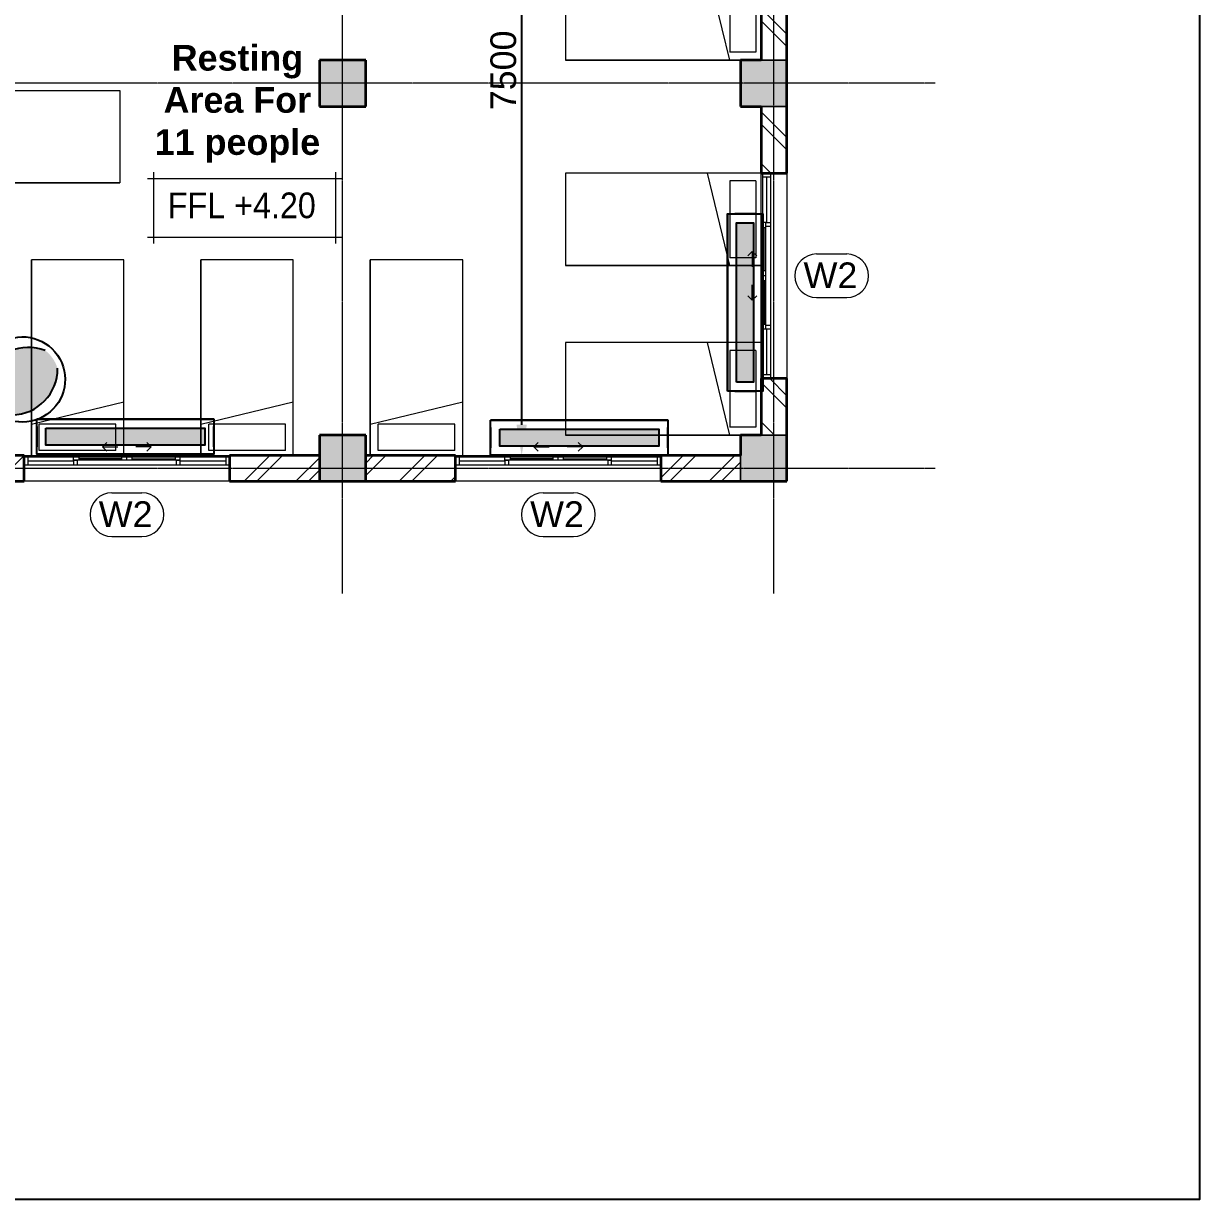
# Model space of a CAD drawing. Header units: millimetres. Extents: x -22696 to 333987, y -7117 to 2643871.
# Drawn here: x 41652 to 53102, y -7117 to 4331 of the extents above; entities that cross this region are included whole.
import ezdxf
from ezdxf.enums import TextEntityAlignment as Align

# ---------------------------------------------------------------- set-up
doc = ezdxf.new("R2010")
doc.units = ezdxf.units.MM
doc.linetypes.add('Grid Line', pattern=[22.224999999999994, 12.7, -3.174999999999999, 3.174999999999999, -3.174999999999999])
for name, color, linetype, lineweight in [('A_Center_Line', 7, 'Continuous', 9), ('A_Col_Ele', 7, 'Continuous', 18), ('A_Col_Sec', 7, 'Continuous', 35), ('A_Dim1', 7, 'Continuous', 9), ('A_Furniture', 7, 'Continuous', 9), ('A_Text2_5', 7, 'Continuous', 9), ('A_Wall_Ele', 7, 'Continuous', 9), ('A_Wall_Plan', 7, 'Continuous', 35), ('A_Wall_Sec', 7, 'Continuous', 35), ('A_Window_Ele', 7, 'Continuous', 9), ('A_Window_Plan', 7, 'Continuous', 18), ('A_Window_tag', 7, 'Continuous', 9), ('Z-046-A_SPOT_ELEV', 7, 'Continuous', 9)]:
    doc.layers.add(name, color=color, linetype=linetype, lineweight=lineweight)
doc.layers.add('proposed-street-light', color=10, linetype='Continuous')
doc.layers.add('TMS122-2X28', color=241, linetype='Continuous')
doc.styles.add('Arial', font='arial.ttf', dxfattribs={"height": 250})
doc.styles.add('Arial_6', font='arial.ttf', dxfattribs={"width": 0.9, "height": 250})
doc.styles.add('Arial_B', font='arialbd.ttf', dxfattribs={"height": 249.9999999999997})
doc.styles.add('RS', font='romans.shx')
doc.dimstyles.new('MM_Diagonal_-_2_5mm_Arial', dxfattribs={"dimscale": 304.8, "dimtxt": 255.0648499892426, "dimasz": 0.9842519685039368, "dimexe": 0.7874015748031494, "dimexo": 0.4921259842519684, "dimgap": 0.1640419947506562, "dimtad": 1, "dimdec": 0, "dimzin": 0, "dimdsep": 46, "dimtxsty": 'Arial', "dimsah": 1, "dimcen": 0.09, "dimazin": 0, "dimtfac": 1, "dimtdec": 4, "dimtix": 1, "dimtmove": 0, "dimatfit": 3, "dimfxl": 0, "dimtvp": 1, "dimtolj": 1, "dimtzin": 0, "dimarcsym": 0})

# ---------------------------------------------------------------- blocks, each defined once
blk = doc.blocks.new('Furniture_Bed_3 - 1372x1905x355mm-Double-552319-01-First Floor')
at = {"layer": 'A_Furniture'}
for p, q in [((-178.5114754098047, 906.9049180328194), (-178.5114754098047, -998.0950819671991)), ((-178.5114754098019, 906.9049180328238), (-178.5114754098019, -998.0950819672014)), ((-102.3114754098302, 856.1049180327972), (-102.3114754098302, 602.1049180328027)), ((-102.3114754098302, 856.1049180327972), (645.2885245901823, 856.1049180327972)), ((645.2885245901823, 856.1049180327972), (645.2885245901823, 602.1049180328027)), ((721.4885245901667, -998.0950819671991), (721.4885245901667, 906.9049180328194)), ((721.4885245901961, 906.9049180328238), (721.4885245901961, -998.0950819672014)), ((721.4885245901961, 602.1049180328027), (-178.5114754098019, 384.18259943309)), ((-102.3114754098302, 602.1049180328027), (645.2885245901823, 602.1049180328027)), ((-178.5114754098047, -998.0950819671991), (721.4885245901667, -998.0950819671991)), ((-178.5114754098019, -998.0950819672014), (721.4885245901961, -998.0950819672014))]:
    blk.add_line(p, q, dxfattribs=at)
blk = doc.blocks.new('Furniture_Bed_3 - 1372x1905x355mm-Double-V6-01-First Floor')
at = {"layer": 'A_Furniture'}
for p, q in [((-178.5114754098047, 906.9049180328194), (-178.5114754098047, -998.0950819671991)), ((-178.5114754098019, 906.9049180328238), (-178.5114754098019, -998.0950819672014)), ((-102.3114754098302, 856.1049180327972), (-102.3114754098302, 602.1049180328027)), ((-102.3114754098302, 856.1049180327972), (645.2885245901823, 856.1049180327972)), ((645.2885245901823, 856.1049180327972), (645.2885245901823, 602.1049180328027)), ((721.4885245901667, -998.0950819671991), (721.4885245901667, 706.9049180328489)), ((721.4885245901961, 706.904918032845), (721.4885245901961, -998.0950819672014)), ((721.4885245901961, 602.1049180328027), (-178.5114754098019, 384.18259943309)), ((-102.3114754098302, 602.1049180328027), (645.2885245901823, 602.1049180328027)), ((-178.5114754098047, -998.0950819671991), (721.4885245901667, -998.0950819671991)), ((-178.5114754098019, -998.0950819672014), (721.4885245901961, -998.0950819672014))]:
    blk.add_line(p, q, dxfattribs=at)
blk = doc.blocks.new('Furniture_Bed_3 - 1372x1905x355mm-Double-553782-01-First Floor')
at = {"layer": 'A_Furniture'}
for p, q in [((-178.5114754098047, 998.0950819671991), (721.4885245901667, 998.0950819671991)), ((-178.5114754098047, -906.9049180328194), (-178.5114754098047, 998.0950819671991)), ((-178.5114754098019, 998.0950819672014), (721.4885245901961, 998.0950819672014)), ((-178.5114754098019, -906.9049180328238), (-178.5114754098019, 998.0950819672014)), ((721.4885245901667, 998.0950819671991), (721.4885245901667, -906.9049180328194)), ((721.4885245901961, -906.9049180328238), (721.4885245901961, 998.0950819672014)), ((721.4885245901961, -602.1049180328027), (-178.511475409802, -384.1825994330899)), ((-102.3114754098302, -602.1049180328027), (645.2885245901823, -602.1049180328027)), ((-102.3114754098302, -856.1049180327972), (-102.3114754098302, -602.1049180328027)), ((645.2885245901823, -856.1049180327972), (645.2885245901823, -602.1049180328027)), ((-102.3114754098302, -856.1049180327972), (645.2885245901823, -856.1049180327972))]:
    blk.add_line(p, q, dxfattribs=at)
blk = doc.blocks.new('MM_Aluminum Sliding window with top fix glass _3x1 Opening_ - W2-532318-01-First Floor')
at = {"layer": 'A_Window_Ele'}
for p, q in [((-237.5518420339657, 210.8266160090145), (-195.1254351627724, 253.2530228802073)), ((237.55184203395, 210.8266160090145), (195.1254351627572, 253.2530228802068)), ((-237.5518420339657, 210.8266160090145), (-195.1254351627731, 168.4002091378213)), ((-237.5518420339657, 210.8266160090145), (-87.55184203396581, 210.8266160090145)), ((237.55184203395, 210.8266160090145), (87.55184203394994, 210.8266160090145)), ((237.55184203395, 210.8266160090145), (195.1254351627574, 168.4002091378213)), ((-518.9999999999868, 110.0000000007802), (-961.9999999999701, 110.0000000007802)), ((-961.9999999999701, 35.00000000076314), (-518.9999999999868, 35.00000000076314)), ((-480.9999999999752, 35.00000000076314), (480.9999999999538, 35.00000000076314)), ((-50.00000000000954, 110.0000000007802), (-469.0000000000066, 110.0000000007802)), ((468.9999999999908, 110.0000000007802), (49.99999999999371, 110.0000000007802)), ((961.999999999975, 110.0000000007802), (518.9999999999922, 110.0000000007802)), ((518.9999999999574, 35.00000000076314), (961.999999999975, 35.00000000076314))]:
    blk.add_line(p, q, dxfattribs=at)
at = {"layer": 'A_Window_Plan'}
for p, q in [((-961.9999999999701, 110.0000000007802), (-1000.000000000008, 110.0000000007802)), ((-1000.000000000008, 35.00000000076314), (-961.9999999999701, 35.00000000076314)), ((-961.9999999999701, 35.00000000076314), (-961.9999999999701, 110.0000000007802)), ((-961.9999999999701, 72.50000000078559), (-518.9999999999868, 72.50000000078559)), ((-518.9999999999868, 78.75000000094266), (-518.9999999999868, 110.0000000007802)), ((-469.0000000000066, 110.0000000007802), (-518.9999999999868, 110.0000000007802)), ((-469.0000000000066, 80.00000000096966), (-518.9999999999868, 80.00000000096966)), ((-480.9999999999752, 78.75000000094266), (-518.9999999999868, 78.75000000094266)), ((-518.9999999999868, 78.75000000094266), (-518.9999999999868, 35.00000000076314)), ((-518.9999999999868, 35.00000000076314), (-480.9999999999752, 35.00000000076314)), ((-480.9999999999752, 35.00000000076314), (-480.9999999999752, 78.75000000094266)), ((-469.0000000000066, 110.0000000007802), (-469.0000000000066, 80.00000000096966)), ((-50.00000000000954, 95.00000000093901), (-469.0000000000066, 95.00000000093901)), ((-50.00000000000954, 80.00000000096966), (-469.0000000000066, 80.00000000096966)), ((-50.00000000000954, 80.00000000096966), (-50.00000000000954, 110.0000000007802)), ((49.99999999999371, 110.0000000007802), (-50.00000000000954, 110.0000000007802)), ((49.99999999999371, 80.00000000096966), (-50.00000000000954, 80.00000000096966)), ((-7.918465882994496e-12, 80.00000000096966), (-7.918465882994496e-12, 110.0000000007802)), ((49.99999999999371, 80.00000000096966), (49.99999999999371, 110.0000000007802)), ((49.99999999999371, 95.00000000092021), (468.9999999999908, 95.00000000092021)), ((468.9999999999908, 80.00000000096966), (49.99999999999371, 80.00000000096966)), ((468.9999999999908, 110.0000000007802), (468.9999999999908, 80.00000000096966)), ((518.9999999999922, 110.0000000007802), (468.9999999999908, 110.0000000007802)), ((518.9999999999922, 80.00000000096966), (468.9999999999908, 80.00000000096966)), ((518.9999999999574, 78.75000000094266), (480.9999999999538, 78.75000000094266)), ((480.9999999999538, 78.75000000094266), (480.9999999999538, 35.00000000076314)), ((480.9999999999538, 35.00000000076314), (518.9999999999574, 35.00000000076314)), ((518.9999999999922, 80.00000000096966), (518.9999999999922, 110.0000000007802)), ((518.9999999999574, 35.00000000076314), (518.9999999999574, 78.75000000094266)), ((518.9999999999574, 72.50000000083945), (961.999999999975, 72.50000000083945)), ((961.999999999975, 110.0000000007802), (961.999999999975, 35.00000000076314)), ((999.999999999992, 110.0000000007802), (961.999999999975, 110.0000000007802)), ((961.999999999975, 35.00000000076314), (999.9999999999923, 35.00000000076314))]:
    blk.add_line(p, q, dxfattribs=at)
blk = doc.blocks.new('MM_Aluminum Sliding window with top fix glass _3x1 Opening_ - W2-556447-01-First Floor')
at = {"layer": 'A_Window_Ele'}
for p, q in [((-961.9999999999701, -35.00000000076314), (-518.9999999999868, -35.00000000076314)), ((-518.9999999999868, -110.0000000007802), (-961.9999999999701, -110.0000000007802)), ((-480.9999999999752, -35.00000000076314), (480.9999999999538, -35.00000000076314)), ((-50.00000000000954, -110.0000000007802), (-469.0000000000066, -110.0000000007802)), ((468.9999999999908, -110.0000000007802), (49.99999999999371, -110.0000000007802)), ((518.9999999999574, -35.00000000076314), (961.999999999975, -35.00000000076314)), ((961.999999999975, -110.0000000007802), (518.9999999999922, -110.0000000007802)), ((-237.5518420339657, -210.8266160090145), (-195.1254351627731, -168.4002091378213)), ((-237.5518420339657, -210.8266160090145), (-195.1254351627724, -253.2530228802073)), ((-237.5518420339657, -210.8266160090145), (-87.55184203396581, -210.8266160090145)), ((237.55184203395, -210.8266160090145), (87.55184203394994, -210.8266160090145)), ((237.55184203395, -210.8266160090145), (195.1254351627574, -168.4002091378213)), ((237.55184203395, -210.8266160090145), (195.1254351627572, -253.2530228802068))]:
    blk.add_line(p, q, dxfattribs=at)
at = {"layer": 'A_Window_Plan'}
for p, q in [((-1000.000000000008, -35.00000000076314), (-961.9999999999701, -35.00000000076314)), ((-961.9999999999701, -110.0000000007802), (-1000.000000000008, -110.0000000007802)), ((-961.9999999999701, -35.00000000076314), (-961.9999999999701, -110.0000000007802)), ((-961.9999999999701, -72.50000000078559), (-518.9999999999868, -72.50000000078559)), ((-518.9999999999868, -35.00000000076314), (-480.9999999999752, -35.00000000076314)), ((-518.9999999999868, -78.75000000094266), (-518.9999999999868, -35.00000000076314)), ((-518.9999999999868, -78.75000000094266), (-518.9999999999868, -110.0000000007802)), ((-480.9999999999752, -78.75000000094266), (-518.9999999999868, -78.75000000094266)), ((-469.0000000000066, -80.00000000096966), (-518.9999999999868, -80.00000000096966)), ((-469.0000000000066, -110.0000000007802), (-518.9999999999868, -110.0000000007802)), ((-480.9999999999752, -35.00000000076314), (-480.9999999999752, -78.75000000094266)), ((-50.00000000000954, -80.00000000096966), (-469.0000000000066, -80.00000000096966)), ((-469.0000000000066, -110.0000000007802), (-469.0000000000066, -80.00000000096966)), ((-50.00000000000954, -95.00000000093901), (-469.0000000000066, -95.00000000093901)), ((-50.00000000000954, -80.00000000096966), (-50.00000000000954, -110.0000000007802)), ((49.99999999999371, -80.00000000096966), (-50.00000000000954, -80.00000000096966)), ((49.99999999999371, -110.0000000007802), (-50.00000000000954, -110.0000000007802)), ((-7.918465882994496e-12, -80.00000000096966), (-7.918465882994496e-12, -110.0000000007802)), ((49.99999999999371, -80.00000000096966), (49.99999999999371, -110.0000000007802)), ((468.9999999999908, -80.00000000096966), (49.99999999999371, -80.00000000096966)), ((49.99999999999371, -95.00000000092021), (468.9999999999908, -95.00000000092021)), ((468.9999999999908, -110.0000000007802), (468.9999999999908, -80.00000000096966)), ((518.9999999999922, -80.00000000096966), (468.9999999999908, -80.00000000096966)), ((518.9999999999922, -110.0000000007802), (468.9999999999908, -110.0000000007802)), ((480.9999999999538, -35.00000000076314), (518.9999999999574, -35.00000000076314)), ((480.9999999999538, -78.75000000094266), (480.9999999999538, -35.00000000076314)), ((518.9999999999574, -78.75000000094266), (480.9999999999538, -78.75000000094266)), ((518.9999999999574, -35.00000000076314), (518.9999999999574, -78.75000000094266)), ((518.9999999999574, -72.50000000083945), (961.999999999975, -72.50000000083945)), ((518.9999999999922, -80.00000000096966), (518.9999999999922, -110.0000000007802)), ((961.999999999975, -35.00000000076314), (999.9999999999923, -35.00000000076314)), ((961.999999999975, -110.0000000007802), (961.999999999975, -35.00000000076314)), ((999.999999999992, -110.0000000007802), (961.999999999975, -110.0000000007802))]:
    blk.add_line(p, q, dxfattribs=at)
blk = doc.blocks.new('Concrete Square - 450 x 450mm-571888-01-First Floor')
at = {"layer": 'A_Col_Ele'}
blk.add_hatch(color=9, dxfattribs=at).paths.add_polyline_path([(225.0000000000095, -224.9999999999835), (225.0000000000095, 225.0000000000095), (-224.9999999999835, 225.0000000000095), (-224.9999999999878, -224.9999999999835)])
at = {"layer": 'A_Col_Sec'}
for p, q in [((224.9999999999998, 225), (-225.0000000000001, 225)), ((-225.0000000000001, 225), (-225.0000000000001, -224.9999999999999)), ((224.9999999999998, -224.9999999999999), (224.9999999999998, 225)), ((-225.0000000000001, -224.9999999999999), (224.9999999999998, -224.9999999999999))]:
    blk.add_line(p, q, dxfattribs=at)
blk = doc.blocks.new('DIMBLOCK46-01-First Floor')
at = {"layer": 'A_Dim1', "color": 0, "lineweight": -2}
for p, q in [((46564.64835965056, 7624.999999999993), (46262.5163252946, 7624.999999999993)), ((46502.5163252946, 7324.999999999993), (46502.5163252946, 424.9999999999526)), ((46564.64835965053, 124.9999999999525), (46262.5163252946, 124.9999999999525))]:
    blk.add_line(p, q, dxfattribs=at)
at = {"layer": 'A_Dim1', "color": 0}
for points in [[(46452.5163252946, 7324.999999999993), (46552.5163252946, 7324.999999999993), (46502.5163252946, 7624.999999999993)], [(46452.5163252946, 424.9999999999525), (46552.5163252946, 424.9999999999526), (46502.5163252946, 124.9999999999525)]]:
    blk.add_solid(points, dxfattribs=at)
at = {"layer": 'Defpoints', "color": 0}
for p in [(46714.64835965056, 7624.999999999993), (46502.5163252946, 124.9999999999525), (46714.64835965053, 124.9999999999525)]:
    blk.add_point(p, dxfattribs=at)
at = {"layer": 'A_Dim1', "color": 0, "insert": (46324.87307836417, 3874.999999999959), "char_height": 250, "width": 922.942349499536, "attachment_point": 5, "rotation": 90, "style": 'Arial'}
blk.add_mtext('\\A1;7500', dxfattribs=at)
blk = doc.blocks.new('Mott Window Tag - Window Tag-512810-01-First Floor')
at = {"layer": 'A_Window_tag'}
for p, q in [((-1.466100000000003, 2.124999999999979), (1.466100000000003, 2.124999999999979)), ((-1.466100000000016, -2.124999999999991), (1.466100000000017, -2.124999999999991))]:
    blk.add_line(p, q, dxfattribs=at)
for centre, radius, start, end in [((-1.466100000000003, -1.524485048911662e-14), 2.124999999999984, 89.99999999999994, 269.9999999999992), ((1.466100000000003, -1.524485048911662e-14), 2.124999999999988, 270.0000000000001, 90.00000000000006)]:
    blk.add_arc(centre, radius, start, end, dxfattribs=at)
blk = doc.blocks.new('Spot Elevations - Rect-324371-01-First Floor')
at = {"layer": 'Z-046-A_SPOT_ELEV'}
for p, q in [((-0.5999999999999984, 5.740000000000001), (18.34000000000001, 5.740000000000001)), ((1.850603004172058e-15, -0.6), (1.850603004172058e-15, 6.340000000000001)), ((17.74, -0.6), (17.74, 6.340000000000001)), ((-0.5999999999999984, 0), (18.34000000000001, 0))]:
    blk.add_line(p, q, dxfattribs=at)
blk = doc.blocks.new('wergfewrte')
at = {"layer": 'proposed-street-light'}
h = blk.add_hatch(color=256, dxfattribs=at)
edge = h.paths.add_edge_path()
edge.add_ellipse((744.6505581538695, -2720.972479568092), major_axis=(-817.5526004762714, -16.26562399387218), ratio=0.9999999995802205, start_angle=230.5684778519763, end_angle=309.4314258332143, ccw=False)
edge.add_ellipse((408.115879249257, -2661.235863572394), major_axis=(-1024.421226715624, -20.38145135913046), ratio=0.9999999995802227, start_angle=124.11348209632041, end_angle=213.476050078199, ccw=False)
edge.add_ellipse((744.6505581936472, -2720.972479709437), major_axis=(-817.5526280481931, -16.2642397328104), ratio=0.99999999958023, start_angle=72.97893843803212, end_angle=107.0211592710103, ccw=False)
edge.add_ellipse((1078.543003396371, -2647.897939297358), major_axis=(-1024.421221689923, -20.38170447501187), ratio=0.9999999995802207, start_angle=326.523831510296, end_angle=415.88639949217463, ccw=False)
at = {"layer": 'proposed-street-light', "lineweight": -2}
for p, q in [((568.2667912919169, -136.6128144366921), (613.4573147737101, -1785.416293405937)), ((779.7397242793013, -150.1134881319849), (824.4017580732616, -1779.634713053028))]:
    blk.add_line(p, q, dxfattribs=at)
at = {"layer": 'proposed-street-light'}
for centre, major_axis, ratio, start_param, end_param in [((744.6505581209021, -2720.972479769185), (-944.5231238408203, -18.7913334046682), 0.9999999995802233, 3.141592271975314, 9.4247775791549), ((408.1158793067625, -2661.235863528462), (-1024.421195652406, -20.38300559627655), 0.9999999995802185, 2.166187391581676, 3.725858430925182), ((1078.543003300954, -2647.897939293847), (-1024.421234242897, -20.38106600005183), 0.9999999995802249, -0.5842687379932723, 0.9754023013502278)]:
    blk.add_ellipse(centre, major_axis=major_axis, ratio=ratio, start_param=start_param, end_param=end_param, dxfattribs=at)
at = {"layer": 'proposed-street-light', "lineweight": -2}
for centre, major_axis, ratio, start_param, end_param in [((902.2797338656565, -1837.283669166905), (-14.75949561951603, -0.2894107912182443), 0.9999999995803581, 3.14187876150907, 9.425064068688656), ((553.2583152706757, -1843.144857099163), (-14.75943907472072, -0.2922802564339084), 0.9999999995801117, 3.141684346281179, 9.424869653460766)]:
    blk.add_ellipse(centre, major_axis=major_axis, ratio=ratio, start_param=start_param, end_param=end_param, dxfattribs=at)
blk = doc.blocks.new('2X36W-MO')
at = {"layer": 'TMS122-2X28', "linetype": 'ByBlock', "lineweight": -2}
h = blk.add_hatch(dxfattribs=at)
h.set_pattern_fill('ANGLE', color=256, style=0)
h.set_pattern_definition([(0, (0, 0), (0, 6.985), [5.08, -1.905]), (90, (0, 0), (-6.985, 4.277078946022131e-16), [5.08, -1.905])])
h.paths.add_polyline_path([(525, 56), (-525, 56), (-525, -56), (525, -56)])
for p, q in [((585, 116), (-585, 116)), ((585, 116), (-585, 116)), ((-585, 116), (585, 116)), ((-585, 67.50000005960464), (-585, -67.50000005960464)), ((-585, 67.50000005960464), (-585, -67.50000005960464)), ((-585, -67.50000005960464), (-585, 67.50000005960464)), ((-585, 67.50000005960464), (-585, 67.50000005960464)), ((-585, 67.50000005960464), (-585, 67.50000005960464)), ((585, -67.50000005960464), (585, 67.50000005960464)), ((585, 67.50000005960464), (585, 67.50000005960464)), ((585, -67.50000005960464), (585, 67.50000005960464)), ((585, 67.50000005960464), (585, 67.50000005960464)), ((585, 67.50000005960464), (585, -67.50000005960464)), ((-585, -67.50000005960464), (-585, -67.50000005960464)), ((-585, -67.50000005960464), (-585, -67.50000005960464)), ((585, -67.50000005960464), (585, -67.50000005960464)), ((585, -67.50000005960464), (585, -67.50000005960464)), ((-585, -116), (585, -116)), ((585, -116), (-585, -116)), ((-585, -116), (585, -116))]:
    blk.add_line(p, q, dxfattribs=at)
for points in [[(-585, 116), (585, 116), (585, -116), (-585, -116)], [(-525, 56), (525, 56), (525, -56), (-525, -56)]]:
    blk.add_lwpolyline(points, close=True, dxfattribs=at)
at = {"layer": 'TMS122-2X28', "linetype": 'ByBlock', "lineweight": -2, "style": 'RS'}
blk.add_attdef('FIX.NO', text='', height=150, dxfattribs=at).set_placement((-50.89716581394896, -253.1082636864885), align=Align.MIDDLE_CENTER)

msp = doc.modelspace()

# ---------------------------------------------------------------- hatches: boundary and pattern name
at = {"layer": 'A_Col_Ele'}
for points in [[(48633.99780517374, 3525.000000000004), (49083.99780517375, 3525.000000000004), (49083.99780517375, 3974.999999999997), (48633.99780517374, 3974.999999999997)], [(49083.99780517377, -124.9999999999802), (49083.99780517377, 325.0000000000127), (48633.99780517376, 325.0000000000127), (48633.99780517376, -124.9999999999802)]]:
    msp.add_hatch(color=9, dxfattribs=at).paths.add_polyline_path(points)
at = {"layer": 'A_Wall_Plan', "lineweight": 9}
h = msp.add_hatch(dxfattribs=at)
h.set_pattern_fill('FP_18', color=8, angle=44.99999999999992, style=0, pattern_type=2)
h.set_pattern_definition([(314.9999999999999, (48833.99808598284, 3975.000063333377), (251.4471713899366, 251.447171389936), []), (314.9999999999999, (49214.99782628787, 3974.999356226596), (251.4471713899366, 251.447171389936), [])])
h.paths.add_polyline_path([(48833.99780517375, 325.0000000000127), (49083.99780517375, 325.0000000000127), (49083.99780517375, 875.0000000000003), (48833.99780517375, 875.0000000000003)])
h.paths.add_polyline_path([(49083.99780517375, 2874.999999999996), (49083.99780517375, 3525.000000000004), (48833.99780517375, 3525.000000000004), (48833.99780517375, 2874.999999999996)])
h.paths.add_polyline_path([(48833.99780517375, 3974.999999999997), (49083.99780517375, 3974.999999999997), (49083.99780517375, 4625.000000000005), (48833.99780517375, 4625.000000000005)])
h.paths.add_polyline_path([(49083.99780517375, 6625.000000000001), (49083.99780517375, 7624.999999999999), (48833.99780517375, 7624.999999999999), (48833.99780517375, 6625.000000000001)])
h = msp.add_hatch(dxfattribs=at)
h.set_pattern_fill('FP_17', color=8, angle=-315.0000000000001, style=0, pattern_type=2)
h.set_pattern_definition([(225, (41658.99759809821, 124.999508351028), (251.4471713899361, -251.4471713899365), []), (225, (41658.99759809821, -255.9995248472201), (251.4471713899361, -251.4471713899365), [])])
h.paths.add_polyline_path([(48633.99780517376, -125.0000000000496), (48633.99780517376, 124.9999999999543), (47858.99780517371, 124.9999999999543), (47858.99780517371, -125.0000000000409)])
h.paths.add_polyline_path([(45858.99780517371, -125.0000000000409), (45858.99780517371, 124.9999999999629), (44983.99780517371, 124.9999999999716), (44983.99780517371, -125.0000000000322)])
h.paths.add_polyline_path([(44533.99780517371, -125.0000000000322), (44533.99780517371, 124.9999999999716), (43658.9978051737, 124.9999999999716), (43658.9978051737, -125.0000000000322)])
h.paths.add_polyline_path([(40683.99780517372, -125.0000000000236), (41658.9978051737, -125.0000000000236), (41658.9978051737, 124.9999999999802), (40683.99780517372, 124.9999999999802)])
h.paths.add_polyline_path([(40433.99780517371, -125.0000000000236), (40433.99780517371, 124.9999999999802), (38483.99780517371, 124.9999999999889), (38483.99780517371, -125.0000000000149)])
h.paths.add_polyline_path([(36483.99780517371, -125.0000000000062), (36483.99780517371, 124.9999999999889), (34683.99780517371, 124.9999999999889), (34683.99780517371, -124.9999999999976)])

# ---------------------------------------------------------------- linework, layer by layer
msp.add_lwpolyline([(-22695.91935109347, 32006.28011002019), (53101.80202462524, 32006.28011002019), (53101.80202462524, -7116.907581258565), (-22695.91935109347, -7116.907581258565)], close=True)
at = {"layer": 'A_Center_Line', "color": 8, "linetype": 'Grid Line'}
for p, q in [((44758.9978051737, -1218.223280841582), (44758.99780517372, 14641.05750024891)), ((48958.9978051737, -1218.223280841573), (48958.99780517372, 14641.0575002489)), ((50527.67725345708, 3749.99999999999), (32073.06789107657, 3749.99999999999)), ((50527.67725345707, -1.082867129298393e-11), (32073.06789107655, -1.082867129298393e-11))]:
    msp.add_line(p, q, dxfattribs=at)
at = {"layer": 'A_Col_Ele', "color": 7}
for p, q in [((49083.99780517373, 3974.999999999992), (48833.99780517373, 3974.999999999991)), ((48833.99780517373, 3524.99999999999), (49083.99780517373, 3524.999999999992)), ((49083.99780517375, 325.0000000000121), (48833.99780517373, 325.0000000000111)), ((48633.99780517375, 124.9999999999472), (48633.99780517375, -124.9999999999896))]:
    msp.add_line(p, q, dxfattribs=at)
at = {"layer": 'A_Col_Sec'}
for p, q in [((48833.99780517373, 3974.999999999991), (48633.99780517373, 3974.99999999999)), ((48633.99780517373, 3974.99999999999), (48633.99780517373, 3524.99999999999)), ((49083.99780517373, 3524.999999999992), (49083.99780517373, 3974.999999999992)), ((48633.99780517373, 3524.99999999999), (48833.99780517373, 3524.99999999999)), ((48833.99780517373, 325.0000000000111), (48633.99780517375, 325.0000000000104)), ((48633.99780517375, 325.0000000000104), (48633.99780517375, 124.9999999999472)), ((49083.99780517375, -124.9999999999879), (49083.99780517375, 325.0000000000121)), ((48633.99780517375, -124.9999999999896), (49083.99780517375, -124.9999999999879))]:
    msp.add_line(p, q, dxfattribs=at)
at = {"layer": 'A_Wall_Ele', "color": 7}
for p, q in [((48833.99780517373, 3974.999999999991), (49083.99780517373, 3974.999999999992)), ((49083.99780517373, 3524.999999999991), (48833.99780517373, 3524.99999999999)), ((48833.99780517373, 874.999999999991), (48833.99780517373, 2874.99999999999)), ((49083.99780517373, 2874.99999999999), (49083.99780517373, 874.9999999999911)), ((48833.99780517373, 325.0000000000111), (49083.99780517373, 325.0000000000121)), ((41658.9978051737, 124.9999999999697), (43658.9978051737, 124.9999999999632)), ((45858.9978051737, 124.9999999999561), (47858.9978051737, 124.9999999999497)), ((48633.99780517375, -125.0000000000528), (48633.99780517375, 124.9999999999472)), ((43658.99780517369, -125.0000000000368), (41658.99780517369, -125.0000000000303)), ((47858.9978051737, -125.0000000000503), (45858.9978051737, -125.0000000000439))]:
    msp.add_line(p, q, dxfattribs=at)
at = {"layer": 'A_Wall_Sec'}
for p, q in [((48833.99780517373, 4624.999999999992), (48833.99780517373, 3974.999999999991)), ((49083.99780517373, 3974.999999999992), (49083.99780517373, 4624.999999999992)), ((48833.99780517373, 3524.99999999999), (48833.99780517373, 2874.99999999999)), ((49083.99780517373, 2874.99999999999), (49083.99780517373, 3524.999999999991)), ((48833.99780517373, 2874.99999999999), (49083.99780517373, 2874.99999999999)), ((49083.99780517373, 874.999999999991), (48833.99780517373, 874.999999999991)), ((48833.99780517373, 874.999999999991), (48833.99780517373, 325.0000000000111)), ((49083.99780517373, 325.0000000000121), (49083.99780517373, 874.999999999991)), ((41658.9978051737, 124.9999999999697), (40683.99780517371, 124.9999999999728)), ((41658.99780517369, -125.0000000000303), (41658.9978051737, 124.9999999999697)), ((44533.9978051737, 124.9999999999604), (43658.9978051737, 124.9999999999632)), ((43658.9978051737, 124.9999999999632), (43658.99780517369, -125.0000000000368)), ((45858.9978051737, 124.9999999999561), (44983.9978051737, 124.999999999959)), ((45858.9978051737, -125.0000000000439), (45858.9978051737, 124.9999999999561)), ((48633.99780517375, 124.9999999999472), (47858.9978051737, 124.9999999999497)), ((47858.9978051737, 124.9999999999497), (47858.9978051737, -125.0000000000503)), ((40683.99780517371, -125.0000000000272), (41658.99780517369, -125.0000000000303)), ((43658.99780517369, -125.0000000000368), (44533.9978051737, -125.0000000000396)), ((44983.9978051737, -125.000000000041), (45858.9978051737, -125.0000000000439)), ((47858.9978051737, -125.0000000000503), (48633.99780517375, -125.0000000000528))]:
    msp.add_line(p, q, dxfattribs=at)

# ---------------------------------------------------------------- block references
at = {"xscale": 0.4395655328734019, "yscale": 0.4395655328734019, "zscale": 0.4395655328734019, "rotation": 123.4626914955053}
msp.add_blockref('wergfewrte', (40824.36173964797, -66.49784135987056), dxfattribs=at)
at = {"layer": 'A_Col_Ele'}
for p in [(44758.9978051737, 3750.000000000005), (44758.9978051737, 100.0000000000253)]:
    msp.add_blockref('Concrete Square - 450 x 450mm-571888-01-First Floor', p, dxfattribs=at)
at = {"layer": 'A_Furniture'}
for name, p, rotation in [('Furniture_Bed_3 - 1372x1905x355mm-Double-V6-01-First Floor', (47927.09288714091, 4696.488524590167), 269.9999999999995), ('Furniture_Bed_3 - 1372x1905x355mm-Double-553782-01-First Floor', (41590.90272320653, 3501.488524590131), 270.0000000000005), ('Furniture_Bed_3 - 1372x1905x355mm-Double-552319-01-First Floor', (47927.09288714091, 2696.488524590186), 269.9999999999995), ('Furniture_Bed_3 - 1372x1905x355mm-Double-552319-01-First Floor', (42450.48632976387, 1031.904918032762), 180), ('Furniture_Bed_3 - 1372x1905x355mm-Double-552319-01-First Floor', (44100.48632976387, 1031.904918032756), 180), ('Furniture_Bed_3 - 1372x1905x355mm-Double-552319-01-First Floor', (45750.48632976387, 1031.904918032751), 180), ('Furniture_Bed_3 - 1372x1905x355mm-Double-V6-01-First Floor', (47927.09288714091, 1046.488524590186), 269.9999999999995)]:
    msp.add_blockref(name, p, dxfattribs=dict(at, rotation=rotation))
at = {"layer": 'A_Window_Ele', "rotation": 270}
msp.add_blockref('MM_Aluminum Sliding window with top fix glass _3x1 Opening_ - W2-556447-01-First Floor', (48958.99780517373, 1874.999999999981), dxfattribs=at)
at = {"layer": 'A_Window_Ele'}
for p in [(42658.99780517371, 0), (46858.99780517371, 0)]:
    msp.add_blockref('MM_Aluminum Sliding window with top fix glass _3x1 Opening_ - W2-532318-01-First Floor', p, dxfattribs=at)
at = {"layer": 'A_Window_tag', "xscale": 99.99999999999993, "yscale": 99.99999999999993, "zscale": 99.99999999999993}
for p in [(49520.90993383557, 1874.99999999998), (42658.9978051737, -450.1453701859643), (46858.9978051737, -450.1453701859635)]:
    msp.add_blockref('Mott Window Tag - Window Tag-512810-01-First Floor', p, dxfattribs=at)
at = {"layer": 'TMS122-2X28', "xscale": 1.475156507751813, "yscale": 1.475156507751813, "zscale": 1.475156507751813, "rotation": 90}
msp.add_blockref('2X36W-MO', (48677.87965027374, 1615.499999999989), dxfattribs=at)
at = {"layer": 'TMS122-2X28', "xscale": 1.475156507751813, "yscale": 1.475156507751813, "zscale": 1.475156507751813}
for p in [(42643.48852727557, 309.7927148835752), (47063.57953185287, 298.8558485629055)]:
    msp.add_blockref('2X36W-MO', p, dxfattribs=at)
at = {"layer": 'Z-046-A_SPOT_ELEV', "xscale": 99.99999999999993, "yscale": 99.99999999999993, "zscale": 99.99999999999993}
msp.add_blockref('Spot Elevations - Rect-324371-01-First Floor', (42919.88187508568, 2249.787981563543), dxfattribs=at)

# ---------------------------------------------------------------- texts
at = {"layer": 'A_Text2_5', "char_height": 249.9999999999997, "attachment_point": 1, "style": 'Arial_B'}
for s, insert, width in [('Resting', (43095.37500422422, 4122.583291319218), 1547.256874999998), ('Area For', (43016.00000422422, 3712.479124652552), 1731.644999999998), ('11 people', (42930.01042089088, 3302.374957985885), 1940.083749999998)]:
    msp.add_mtext(s, dxfattribs=dict(at, insert=insert, width=width))
at = {"layer": 'A_Window_tag', "char_height": 249.9999999999997, "width": 649.3668749999994, "attachment_point": 1, "style": 'Arial'}
for insert in [(49246.98291526581, 2005.107793990912), (42385.07078660394, -320.0375761950322), (46585.07078660394, -320.0375761950314)]:
    msp.add_mtext('W2', dxfattribs=dict(at, insert=insert))
at = {"layer": 'Z-046-A_SPOT_ELEV', "insert": (43056.98145667565, 2686.117623098364), "char_height": 250, "width": 1710.9610041841, "attachment_point": 1, "line_spacing_factor": 0.9417779076525877, "style": 'Arial_6'}
msp.add_mtext('FFL +4.20', dxfattribs=at)

# ---------------------------------------------------------------- dimensions: what is measured, and where the dimension line sits
at = {"layer": 'A_Dim1'}
dim = msp.add_linear_dim(base=(46502.5163252946, 124.9999999999525), p1=(46714.64835965054, 7624.999999999989), p2=(46714.64835965052, 124.9999999999525), angle=89.99999999999991, dimstyle='MM_Diagonal_-_2_5mm_Arial', override={"dimpost": '<>', "dimfxl": 7500.000000000036}, dxfattribs=at)
dim.commit()
dim.dimension.update_dxf_attribs({"geometry": 'DIMBLOCK46-01-First Floor', "text_midpoint": (46324.87307836417, 3874.999999999959)})

doc.saveas('drawing.dxf')
